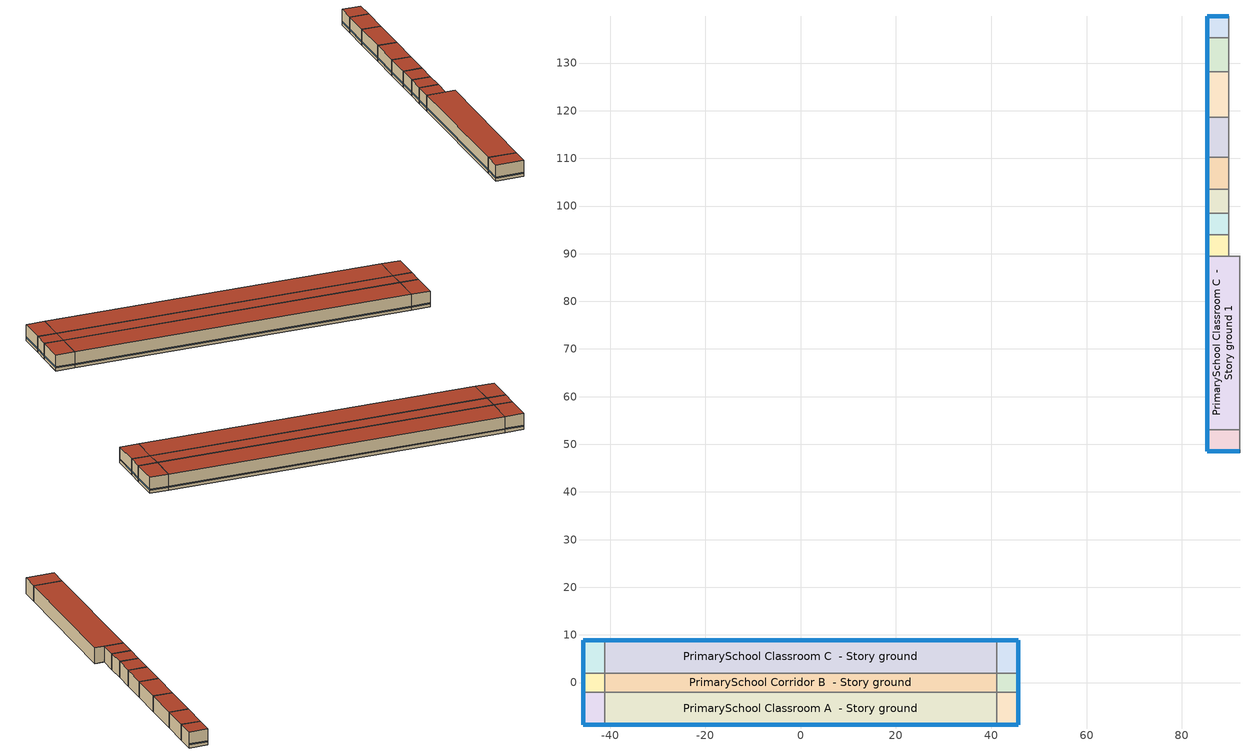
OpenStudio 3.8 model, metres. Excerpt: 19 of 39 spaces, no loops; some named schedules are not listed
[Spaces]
PrimarySchool Classroom A end_a - Story ground
 floor ground (Foundation F 1.26W/m*K Perim 11.46m Area 31.51m2): -45.67,-8.9 -45.67,-2.01 -41.1,-2.01 -41.1,-8.9 z0
 wall outside: -45.67,-2.01 -45.67,-8.9 -41.1,-8.9 z0:3.96
 wall to PrimarySchool Corridor B end_a - Story ground: -41.1,-2.01 -45.67,-2.01 z0:3.96
 wall to PrimarySchool Classroom A  - Story ground: -41.1,-8.9 -41.1,-2.01 z0:3.96
 window: -45.65,-8.9 -41.12,-8.9 / -45.67,-2.03 -45.67,-8.87 z0.76:1
 roof outside: -41.1,-8.9 -41.1,-2.01 -45.67,-2.01 -45.67,-8.9 z3.96
PrimarySchool Corridor B end_a - Story ground
 floor ground (Foundation F 1.26W/m*K Perim 4.01m Area 18.35m2): -45.67,-2.01 -45.67,2.01 -41.1,2.01 -41.1,-2.01 z0
 wall outside: -45.67,2.01 -45.67,-2.01 z0:3.96
 wall to PrimarySchool Classroom C end_a - Story ground: -41.1,2.01 -45.67,2.01 z0:3.96
 wall to PrimarySchool Corridor B  - Story ground: -41.1,-2.01 -41.1,2.01 z0:3.96
 window: -45.67,1.98 -45.67,-1.98 z0.76:1
 roof outside: -41.1,-2.01 -41.1,2.01 -45.67,2.01 -45.67,-2.01 z3.96
PrimarySchool Classroom C end_a - Story ground
 floor ground (Foundation F 1.26W/m*K Perim 11.46m Area 31.51m2): -45.67,2.01 -45.67,8.9 -41.1,8.9 -41.1,2.01 z0
 wall outside: -41.1,8.9 -45.67,8.9 -45.67,2.01 z0:3.96
 wall to PrimarySchool Classroom C  - Story ground: -41.1,2.01 -41.1,8.9 z0:3.96
 window: -45.67,8.87 -45.67,2.03 / -41.12,8.9 -45.65,8.9 z0.76:1
 roof outside: -41.1,2.01 -41.1,8.9 -45.67,8.9 -45.67,2.01 z3.96
PrimarySchool Classroom A  - Story ground
 floor ground (Foundation F 1.26W/m*K Perim 82.2m Area 566.6m2): -41.1,-8.9 -41.1,-2.01 41.1,-2.01 41.1,-8.9 z0
 wall outside: -41.1,-8.9 41.1,-8.9 z0:3.96
 wall to PrimarySchool Corridor B  - Story ground: 41.1,-2.01 -41.1,-2.01 z0:3.96
 wall to PrimarySchool Classroom A end_b - Story ground: 41.1,-8.9 41.1,-2.01 z0:3.96
 window: -41.07,-8.9 41.07,-8.9 z0.76:1
 roof outside: 41.1,-8.9 41.1,-2.01 -41.1,-2.01 -41.1,-8.9 z3.96
PrimarySchool Corridor B  - Story ground
 floor ground (Foundation F 1.26W/m*K Perim 0.0m Area 329.86m2): -41.1,-2.01 -41.1,2.01 41.1,2.01 41.1,-2.01 z0
 wall to PrimarySchool Classroom C  - Story ground: 41.1,2.01 -41.1,2.01 z0:3.96
 wall to PrimarySchool Corridor B end_b - Story ground: 41.1,-2.01 41.1,2.01 z0:3.96
 roof outside: 41.1,-2.01 41.1,2.01 -41.1,2.01 -41.1,-2.01 z3.96
PrimarySchool Classroom C  - Story ground
 floor ground (Foundation F 1.26W/m*K Perim 82.2m Area 566.6m2): -41.1,2.01 -41.1,8.9 41.1,8.9 41.1,2.01 z0
 wall outside: 41.1,8.9 -41.1,8.9 z0:3.96
 wall to PrimarySchool Classroom C end_b - Story ground: 41.1,2.01 41.1,8.9 z0:3.96
 window: 41.07,8.9 -41.07,8.9 z0.76:1
 roof outside: 41.1,2.01 41.1,8.9 -41.1,8.9 -41.1,2.01 z3.96
PrimarySchool Classroom A end_b - Story ground
 floor ground (Foundation F 1.26W/m*K Perim 11.46m Area 31.51m2): 41.1,-8.9 41.1,-2.01 45.67,-2.01 45.67,-8.9 z0
 wall outside: 41.1,-8.9 45.67,-8.9 45.67,-2.01 z0:3.96
 wall to PrimarySchool Corridor B end_b - Story ground: 45.67,-2.01 41.1,-2.01 z0:3.96
 window: 41.12,-8.9 45.65,-8.9 / 45.67,-8.87 45.67,-2.03 z0.76:1
 roof outside: 45.67,-8.9 45.67,-2.01 41.1,-2.01 41.1,-8.9 z3.96
PrimarySchool Corridor B end_b - Story ground
 floor ground (Foundation F 1.26W/m*K Perim 4.01m Area 18.35m2): 41.1,-2.01 41.1,2.01 45.67,2.01 45.67,-2.01 z0
 wall outside: 45.67,-2.01 45.67,2.01 z0:3.96
 wall to PrimarySchool Classroom C end_b - Story ground: 45.67,2.01 41.1,2.01 z0:3.96
 window: 45.67,-1.98 45.67,1.98 z0.76:1
 roof outside: 45.67,-2.01 45.67,2.01 41.1,2.01 41.1,-2.01 z3.96
PrimarySchool Classroom C end_b - Story ground
 floor ground (Foundation F 1.26W/m*K Perim 11.46m Area 31.51m2): 41.1,2.01 41.1,8.9 45.67,8.9 45.67,2.01 z0
 wall outside: 45.67,2.01 45.67,8.9 41.1,8.9 z0:3.96
 window: 45.65,8.9 41.12,8.9 / 45.67,2.03 45.67,8.87 z0.76:1
 roof outside: 45.67,2.01 45.67,8.9 41.1,8.9 41.1,2.01 z3.96
PrimarySchool Classroom C end_a - Story ground 1
 floor ground (Foundation F 1.26W/m*K Perim 11.46m Area 31.51m2): 92.19,48.52 85.3,48.52 85.3,53.1 92.19,53.1 z0
 wall outside: 85.3,53.1 85.3,48.52 92.19,48.52 z0:3.96
 wall to PrimarySchool Classroom C  - Story ground 1: 92.19,53.1 85.3,53.1 z0:3.96
 wall to PrimarySchool Corridor B end_a - Story ground 1: 92.19,48.52 92.19,53.1 z0:3.96
 window: 85.32,48.52 92.16,48.52 / 85.3,53.07 85.3,48.55 z0.76:1
 roof outside: 92.19,53.1 85.3,53.1 85.3,48.52 92.19,48.52 z3.96
PrimarySchool Classroom C  - Story ground 1
 floor ground (Foundation F 1.26W/m*K Perim 36.4m Area 250.94m2): 92.19,53.1 85.3,53.1 85.3,89.5 92.19,89.5 z0
 wall outside: 85.3,89.5 85.3,53.1 z0:3.96
 wall to PrimarySchool Kitchen B  - Story ground: 92.19,89.5 89.87,89.5 z0:3.96
 wall to PrimarySchool Corridor B  - Story ground 1: 92.19,53.1 92.19,89.5 z0:3.96
 wall to PrimarySchool Kitchen C  - Story ground: 89.87,89.5 85.3,89.5 z0:3.96
 window: 85.3,89.47 85.3,53.12 z0.76:1
 roof outside: 92.19,89.5 85.3,89.5 85.3,53.1 92.19,53.1 z3.96
PrimarySchool Kitchen C  - Story ground
 floor ground (Foundation F 1.26W/m*K Perim 4.46m Area 20.38m2): 89.87,89.5 85.3,89.5 85.3,93.96 89.87,93.96 z0
 wall outside: 85.3,93.96 85.3,89.5 z0:3.96
 wall to PrimarySchool Lobby C  - Story ground: 89.87,93.96 85.3,93.96 z0:3.96
 wall to PrimarySchool Kitchen B  - Story ground: 89.87,89.5 89.87,93.96 z0:3.96
 window: 85.3,93.93 85.3,89.53 z0.76:1
 roof outside: 89.87,93.96 85.3,93.96 85.3,89.5 89.87,89.5 z3.96
PrimarySchool Lobby C  - Story ground
 floor ground (Foundation F 1.26W/m*K Perim 4.55m Area 20.8m2): 89.87,93.96 85.3,93.96 85.3,98.51 89.87,98.51 z0
 wall outside: 85.3,98.51 85.3,93.96 z0:3.96
 wall to PrimarySchool Restroom C  - Story ground: 89.87,98.51 85.3,98.51 z0:3.96
 wall to PrimarySchool Lobby B  - Story ground: 89.87,93.96 89.87,98.51 z0:3.96
 window: 85.3,98.48 85.3,93.98 z0.76:1
 roof outside: 89.87,98.51 85.3,98.51 85.3,93.96 89.87,93.96 z3.96
PrimarySchool Restroom C  - Story ground
 floor ground (Foundation F 1.26W/m*K Perim 5.06m Area 23.14m2): 89.87,98.51 85.3,98.51 85.3,103.57 89.87,103.57 z0
 wall outside: 85.3,103.57 85.3,98.51 z0:3.96
 wall to PrimarySchool Mechanical C  - Story ground: 89.87,103.57 85.3,103.57 z0:3.96
 wall to PrimarySchool Restroom B  - Story ground: 89.87,98.51 89.87,103.57 z0:3.96
 window: 85.3,103.54 85.3,98.53 z0.76:1
 roof outside: 89.87,103.57 85.3,103.57 85.3,98.51 89.87,98.51 z3.96
PrimarySchool Mechanical C  - Story ground
 floor ground (Foundation F 1.26W/m*K Perim 6.7m Area 30.65m2): 89.87,103.57 85.3,103.57 85.3,110.27 89.87,110.27 z0
 wall outside: 85.3,110.27 85.3,103.57 z0:3.96
 wall to PrimarySchool Cafeteria C  - Story ground: 89.87,110.27 85.3,110.27 z0:3.96
 wall to PrimarySchool Mechanical B  - Story ground: 89.87,103.57 89.87,110.27 z0:3.96
 window: 85.3,110.25 85.3,103.59 z0.76:1
 roof outside: 89.87,110.27 85.3,110.27 85.3,103.57 89.87,103.57 z3.96
PrimarySchool Cafeteria C  - Story ground
 floor ground (Foundation F 1.26W/m*K Perim 8.37m Area 38.25m2): 89.87,110.27 85.3,110.27 85.3,118.64 89.87,118.64 z0
 wall outside: 85.3,118.64 85.3,110.27 z0:3.96
 wall to PrimarySchool Gym C  - Story ground: 89.87,118.64 85.3,118.64 z0:3.96
 wall to PrimarySchool Cafeteria B  - Story ground: 89.87,110.27 89.87,118.64 z0:3.96
 window: 85.3,118.61 85.3,110.3 z0.76:1
 roof outside: 89.87,118.64 85.3,118.64 85.3,110.27 89.87,110.27 z3.96
PrimarySchool Gym C  - Story ground
 floor ground (Foundation F 1.26W/m*K Perim 9.5m Area 43.43m2): 89.87,118.64 85.3,118.64 85.3,128.14 89.87,128.14 z0
 wall outside: 85.3,128.14 85.3,118.64 z0:3.96
 wall to PrimarySchool Office C  - Story ground: 89.87,128.14 85.3,128.14 z0:3.96
 wall to PrimarySchool Gym B  - Story ground: 89.87,118.64 89.87,128.14 z0:3.96
 window: 85.3,128.11 85.3,118.66 z0.76:1
 roof outside: 89.87,128.14 85.3,128.14 85.3,118.64 89.87,118.64 z3.96
PrimarySchool Office C  - Story ground
 floor ground (Foundation F 1.26W/m*K Perim 7.16m Area 32.72m2): 89.87,128.14 85.3,128.14 85.3,135.29 89.87,135.29 z0
 wall outside: 85.3,135.29 85.3,128.14 z0:3.96
 wall to PrimarySchool Office C end_b - Story ground: 89.87,135.29 85.3,135.29 z0:3.96
 wall to PrimarySchool Office B  - Story ground: 89.87,128.14 89.87,135.29 z0:3.96
 window: 85.3,135.27 85.3,128.16 z0.76:1
 roof outside: 89.87,135.29 85.3,135.29 85.3,128.14 89.87,128.14 z3.96
PrimarySchool Office C end_b - Story ground
 floor ground (Foundation F 1.26W/m*K Perim 9.14m Area 20.9m2): 89.87,135.29 85.3,135.29 85.3,139.87 89.87,139.87 z0
 wall outside: 89.87,139.87 85.3,139.87 85.3,135.29 z0:3.96
 wall to PrimarySchool Office B end_b - Story ground: 89.87,135.29 89.87,139.87 z0:3.96
 window: 89.84,139.87 85.32,139.87 / 85.3,139.84 85.3,135.32 z0.76:1
 roof outside: 89.87,139.87 85.3,139.87 85.3,135.29 89.87,135.29 z3.96
[Building]
ComStock DOE Ref 1980-2004|PrimarySchool: North Axis {deg}=90; Default Construction Set=ComStock DOE Ref 1980-2004 - PriSchl - ASHRAE 169-2013-3A; Default Schedule Set=Building Default Schedule Set; Standards Building Type=PrimarySchool
[Site]
Birmingham Muni_AL_USA: Latitude {deg}=33.56; Longitude {deg}=-86.75; Time Zone {hr}=-6; Elevation {m}=192; Terrain=City
[Site:WaterMainsTemperature]
Calculation Method=Correlation; Annual Average Outdoor Air Temperature {C}=17.9908; Maximum Difference In Monthly Average Outdoor Air Temperatures {deltaC}=22.56
[SizingPeriod:DesignDay] Barometric Pressure {Pa}=99040; Rain Indicator=No; Snow Indicator=No; Day of Month=21; Daylight Saving Time Indicator=No; Humidity Condition Type=Wetbulb; Dry-Bulb Temperature Range Modifier Type=DefaultMultipliers
Name | Maximum Dry-Bulb Temperature {C} | Daily Dry-Bulb Temperature Range {deltaC} | Wind Speed {m/s} | Wind Direction {deg} | Month | Day Type | Wetbulb or DewPoint at Maximum Dry-Bulb {C} | Solar Model Indicator | ASHRAE Clear Sky Optical Depth for Beam Irradiance | ASHRAE Clear Sky Optical Depth for Diffuse Irradiance | Sky Clearness
Birmingham Muni Ann Clg .4% Condns DB=>MWB 1 | 35.3 | 10.3 | 3.5 | 330 | 7 | SummerDesignDay | 23.9 | ASHRAETau | 0.444 | 2.195
Birmingham Muni Ann Clg .4% Condns WB=>MDB 1 | 31.4 | 10.3 | 3.5 | 330 | 7 | SummerDesignDay | 25.8 | ASHRAETau | 0.444 | 2.195
Birmingham Muni Ann Htg 99.6% Condns DB 1 | -6.4 | 0 | 2.9 | 0 | 1 | WinterDesignDay | -6.4 | ASHRAEClearSky |  |  | 0
Birmingham Muni August .4% Condns DB=>MCWB 1 | 37.8 | 10.6 | 3.5 | 330 | 8 | SummerDesignDay | 23.8 | ASHRAETau | 0.43 | 2.268
[ClimateZones]
Climate Zone Institution Name 1=ASHRAE; Climate Zone Document Name 1=ANSI/ASHRAE Standard 169; Climate Zone Document Year 1=2006; Climate Zone Value 1=ASHRAE 169-2013-3A
[Site:GroundTemperature:FCfactorMethod]
January Ground Temperature {C}=19.63; February Ground Temperature {C}=9.72; March Ground Temperature {C}=9.05; April Ground Temperature {C}=4.46; May Ground Temperature {C}=14.21; June Ground Temperature {C}=12.92; July Ground Temperature {C}=15.73; August Ground Temperature {C}=23.84; September Ground Temperature {C}=25.99; October Ground Temperature {C}=27.02; November Ground Temperature {C}=26.68; December Ground Temperature {C}=26.64
[Construction:FfactorGroundFloor] F-Factor {W/m-K}=1.26344
Name | Area {m2} | PerimeterExposed {m}
Foundation F 1.26W/m*K Perim 9.14m Area 20.9m2 | 20.9032 | 9.144
Foundation F 1.26W/m*K Perim 7.16m Area 32.72m2 | 32.7192 | 7.15642
Foundation F 1.26W/m*K Perim 9.5m Area 43.43m2 | 43.4324 | 9.49966
Foundation F 1.26W/m*K Perim 8.37m Area 38.25m2 | 38.2539 | 8.367
Foundation F 1.26W/m*K Perim 4.01m Area 18.35m2 | 18.3471 | 4.01293
Foundation F 1.26W/m*K Perim 11.46m Area 31.51m2 | 31.5148 | 11.465
Foundation F 1.26W/m*K Perim 36.4m Area 250.94m2 | 250.935 | 36.4044
Foundation F 1.26W/m*K Perim 4.55m Area 20.8m2 | 20.7974 | 4.54887
Foundation F 1.26W/m*K Perim 82.2m Area 566.6m2 | 566.596 | 82.1988
Foundation F 1.26W/m*K Perim 4.46m Area 20.38m2 | 20.3798 | 4.45753
Foundation F 1.26W/m*K Perim 0.0m Area 329.86m2 | 329.858 | 0
Foundation F 1.26W/m*K Perim 6.7m Area 30.65m2 | 30.6533 | 6.70456
Foundation F 1.26W/m*K Perim 5.06m Area 23.14m2 | 23.1361 | 5.06039
[DefaultConstructionSet]
ComStock DOE Ref 1980-2004 - PriSchl - ASHRAE 169-2013-3A: Default Exterior Surface Constructions=Default Surface Constructions 1; Default Interior Surface Constructions=Default Surface Constructions 2; Default Ground Contact Surface Constructions=Default Surface Constructions 3; Default Exterior SubSurface Constructions=Default Sub Surface Constructions 1; Default Interior SubSurface Constructions=Default Sub Surface Constructions 2; Interior Partition Construction=Typical Interior Partition
[DefaultSurfaceConstructions]
Name | Floor Construction | Wall Construction | Roof Ceiling Construction
Default Surface Constructions 1 | Typical Insulated Exterior Mass Floor | Typical Insulated Wood Framed Exterior Wall R-7.69 | Typical IEAD Roof R-13.89
Default Surface Constructions 2 | Typical Interior Floor | Typical Interior Wall | Typical Interior Ceiling
Default Surface Constructions 3 | Typical Insulated Carpeted 6in Slab Floor | Typical Insulated Basement Mass Wall R-6.99
[Construction]
Typical Insulated Exterior Mass Floor: Typical Insulation R-5.51, 4 in. Normalweight Concrete Floor, Typical Carpet Pad
Typical IEAD Roof R-13.89: Roof Membrane, Typical Insulation R-12.77, Metal Roof Surface
Typical Interior Floor: 100mm Normalweight concrete floor, CP02 CARPET PAD
Typical Interior Wall: G01 13mm gypsum board, G01 13mm gypsum board
Typical Interior Ceiling: CP02 CARPET PAD, 100mm Normalweight concrete floor
Typical Insulated Carpeted 6in Slab Floor: 6 in. Normalweight Concrete Floor, Typical Carpet Pad
Typical Insulated Basement Mass Wall R-6.99: Typical Insulation R-5.44, 8 in. Concrete Block Basement Wall
Simple Glazing U 0.72 SHGC 0.25: Simple Glazing U 0.72 SHGC 0.25
Typical Insulated Metal Door: F08 Metal surface, Typical Insulation R-5.51 1
U 0.88 SHGC 0.16 Sgl Ref-A-L Clr 6mm: REF A CLEAR LO 6MM
Typical Overhead Door: Typical Insulation R-5.51 1
Typical Interior Window: Clear 3mm
Typical Interior Door; Typical Interior Partition: G05 25mm wood
Typical Insulated Wood Framed Exterior Wall R-7.69: 25mm Stucco, 5/8 in. Gypsum Board, Typical Insulation R-5.51 1, 5/8 in. Gypsum Board
InteriorFurnishings: Std Wood 6inch
[Material:NoMass] Roughness=Smooth; Thermal Absorptance=0.9; Solar Absorptance=0.7
Name | Thermal Resistance {m2-K/W} | Visible Absorptance
Typical Insulation R-5.51; Typical Insulation R-5.51 1 | 0.970972 | 0.7
Typical Carpet Pad; CP02 CARPET PAD | 0.21648 | 0.8
Typical Insulation R-12.77 | 2.24922 | 0.7
Typical Insulation R-5.44 | 0.958542 | 0.7
[Material] Thermal Absorptance=0.9
Name | Roughness | Thickness {m} | Conductivity {W/m-K} | Density {kg/m3} | Specific Heat {J/kg-K} | Solar Absorptance | Visible Absorptance
4 in. Normalweight Concrete Floor | MediumRough | 0.1016 | 2.31 | 2322 | 832 | 0.7 | 0.7
25mm Stucco | Smooth | 0.0254 | 0.72 | 1856 | 840 | 0.7 | 0.7
5/8 in. Gypsum Board | MediumSmooth | 0.0159 | 0.16 | 800 | 1090 | 0.7 | 0.7
Roof Membrane | VeryRough | 0.0095 | 0.16 | 1121.29 | 1460 | 0.7 | 0.7
Metal Roof Surface; F08 Metal surface | Smooth | 0.0008 | 45.28 | 7824 | 500 | 0.7 | 0.7
100mm Normalweight concrete floor | MediumRough | 0.1016 | 2.31045 | 2322 | 832.557 | 0.7 | 0.7
G01 13mm gypsum board | Smooth | 0.0127 | 0.160031 | 800.001 | 1090.73 | 0.7 | 0.5
6 in. Normalweight Concrete Floor | MediumRough | 0.1524 | 2.31 | 2322 | 832 | 0.7 | 0.7
8 in. Concrete Block Basement Wall | MediumRough | 0.2032 | 1.326 | 1842 | 912 | 0.7 | 0.7
G05 25mm wood | MediumSmooth | 0.0254 | 0.15 | 608 | 1630 | 0.5 | 0.5
Std Wood 6inch | MediumSmooth | 0.15 | 0.12 | 540 | 1210 | 0.7 | 0.7
[DefaultSubSurfaceConstructions]
Name | Fixed Window Construction | Operable Window Construction | Door Construction | Glass Door Construction | Overhead Door Construction | Tubular Daylight Dome Construction | Tubular Daylight Diffuser Construction
Default Sub Surface Constructions 1 | Simple Glazing U 0.72 SHGC 0.25 | Simple Glazing U 0.72 SHGC 0.25 | Typical Insulated Metal Door | U 0.88 SHGC 0.16 Sgl Ref-A-L Clr 6mm | Typical Overhead Door | Typical Interior Window | Typical Interior Window
Default Sub Surface Constructions 2 | Typical Interior Window | Typical Interior Window | Typical Interior Door
[WindowMaterial:SimpleGlazingSystem]
Simple Glazing U 0.72 SHGC 0.25: U-Factor {W/m2-K}=4.08835; Solar Heat Gain Coefficient=0.25; Visible Transmittance=0.81
[WindowMaterial:Glazing] Optical Data Type=SpectralAverage; Infrared Transmittance at Normal Incidence=0; Front Side Infrared Hemispherical Emissivity=0.84; Conductivity {W/m-K}=0.9; Dirt Correction Factor for Solar and Visible Transmittance=1; Solar Diffusing=No
Name | Thickness {m} | Solar Transmittance at Normal Incidence | Front Side Solar Reflectance at Normal Incidence | Back Side Solar Reflectance at Normal Incidence | Visible Transmittance at Normal Incidence | Front Side Visible Reflectance at Normal Incidence | Back Side Visible Reflectance at Normal Incidence | Back Side Infrared Hemispherical Emissivity
REF A CLEAR LO 6MM | 0.006 | 0.066 | 0.341 | 0.493 | 0.08 | 0.41 | 0.37 | 0.4
Clear 3mm | 0.003 | 0.837 | 0.075 | 0.075 | 0.898 | 0.081 | 0.081 | 0.84
[SpaceType] Standards Building Type=PrimarySchool
Name | Default Schedule Set | Design Specification Outdoor Air Object | Standards Space Type
PrimarySchool Kitchen - ComStock DOE Ref 1980-2004 | PrimarySchool Kitchen Schedule Set | PrimarySchool Kitchen Ventilation | Kitchen
PrimarySchool Lobby - ComStock DOE Ref 1980-2004 | PrimarySchool Lobby Schedule Set | PrimarySchool Lobby Ventilation | Lobby
PrimarySchool Restroom - ComStock DOE Ref 1980-2004 | PrimarySchool Restroom Schedule Set | PrimarySchool Restroom Ventilation | Restroom
PrimarySchool Mechanical - ComStock DOE Ref 1980-2004 | PrimarySchool Mechanical Schedule Set | PrimarySchool Mechanical Ventilation | Mechanical
PrimarySchool Cafeteria - ComStock DOE Ref 1980-2004 | PrimarySchool Cafeteria Schedule Set | PrimarySchool Cafeteria Ventilation | Cafeteria
PrimarySchool Gym - ComStock DOE Ref 1980-2004 | PrimarySchool Gym Schedule Set | PrimarySchool Gym Ventilation | Gym
PrimarySchool Office - ComStock DOE Ref 1980-2004 | PrimarySchool Office Schedule Set | PrimarySchool Office Ventilation | Office
PrimarySchool Corridor - ComStock DOE Ref 1980-2004 | PrimarySchool Corridor Schedule Set | PrimarySchool Corridor Ventilation | Corridor
PrimarySchool Classroom - ComStock DOE Ref 1980-2004 | PrimarySchool Classroom Schedule Set | PrimarySchool Classroom Ventilation | Classroom
[BuildingStory]
Story ground: Nominal Z Coordinate {m}=0; Nominal Floor to Floor Height {m}=3.9624
[Space] Building Story=Story ground
Name | Space Type | Thermal Zone
PrimarySchool Classroom A end_a - Story ground | PrimarySchool Classroom - ComStock DOE Ref 1980-2004 | Zone PrimarySchool Classroom A end_a - Story ground
PrimarySchool Corridor B end_a - Story ground | PrimarySchool Corridor - ComStock DOE Ref 1980-2004 | Zone PrimarySchool Corridor B end_a - Story ground
PrimarySchool Classroom C end_a - Story ground | PrimarySchool Classroom - ComStock DOE Ref 1980-2004 | Zone PrimarySchool Classroom C end_a - Story ground
PrimarySchool Classroom A  - Story ground | PrimarySchool Classroom - ComStock DOE Ref 1980-2004 | Zone PrimarySchool Classroom A  - Story ground
PrimarySchool Corridor B  - Story ground | PrimarySchool Corridor - ComStock DOE Ref 1980-2004 | Zone PrimarySchool Corridor B  - Story ground
PrimarySchool Classroom C  - Story ground | PrimarySchool Classroom - ComStock DOE Ref 1980-2004 | Zone PrimarySchool Classroom C  - Story ground
PrimarySchool Classroom A end_b - Story ground | PrimarySchool Classroom - ComStock DOE Ref 1980-2004 | Zone PrimarySchool Classroom A end_b - Story ground
PrimarySchool Corridor B end_b - Story ground | PrimarySchool Corridor - ComStock DOE Ref 1980-2004 | Zone PrimarySchool Corridor B end_b - Story ground
PrimarySchool Classroom C end_b - Story ground | PrimarySchool Classroom - ComStock DOE Ref 1980-2004 | Zone PrimarySchool Classroom C end_b - Story ground
PrimarySchool Classroom C end_a - Story ground 1 | PrimarySchool Classroom - ComStock DOE Ref 1980-2004 | Zone PrimarySchool Classroom C end_a - Story ground 1
PrimarySchool Classroom C  - Story ground 1 | PrimarySchool Classroom - ComStock DOE Ref 1980-2004 | Zone PrimarySchool Classroom C  - Story ground 1
PrimarySchool Kitchen C  - Story ground | PrimarySchool Kitchen - ComStock DOE Ref 1980-2004 | Zone PrimarySchool Kitchen C  - Story ground
PrimarySchool Lobby C  - Story ground | PrimarySchool Lobby - ComStock DOE Ref 1980-2004 | Zone PrimarySchool Lobby C  - Story ground
PrimarySchool Restroom C  - Story ground | PrimarySchool Restroom - ComStock DOE Ref 1980-2004 | Zone PrimarySchool Restroom C  - Story ground
PrimarySchool Mechanical C  - Story ground | PrimarySchool Mechanical - ComStock DOE Ref 1980-2004 | Zone PrimarySchool Mechanical C  - Story ground
PrimarySchool Cafeteria C  - Story ground | PrimarySchool Cafeteria - ComStock DOE Ref 1980-2004 | Zone PrimarySchool Cafeteria C  - Story ground
PrimarySchool Gym C  - Story ground | PrimarySchool Gym - ComStock DOE Ref 1980-2004 | Zone PrimarySchool Gym C  - Story ground
PrimarySchool Office C  - Story ground | PrimarySchool Office - ComStock DOE Ref 1980-2004 | Zone PrimarySchool Office C  - Story ground
PrimarySchool Office C end_b - Story ground | PrimarySchool Office - ComStock DOE Ref 1980-2004 | Zone PrimarySchool Office C end_b - Story ground
[ThermalZone] Multiplier=1; Use Ideal Air Loads=No
Name | Thermostat
Zone PrimarySchool Classroom A end_a - Story ground | PrimarySchool Classroom - ComStock DOE Ref 1980-2004 Thermostat 2
Zone PrimarySchool Corridor B end_a - Story ground | PrimarySchool Corridor - ComStock DOE Ref 1980-2004 Thermostat 2
Zone PrimarySchool Classroom C end_a - Story ground | PrimarySchool Classroom - ComStock DOE Ref 1980-2004 Thermostat 7
Zone PrimarySchool Classroom A  - Story ground | PrimarySchool Classroom - ComStock DOE Ref 1980-2004 Thermostat
Zone PrimarySchool Corridor B  - Story ground | PrimarySchool Corridor - ComStock DOE Ref 1980-2004 Thermostat
Zone PrimarySchool Classroom C  - Story ground | PrimarySchool Classroom - ComStock DOE Ref 1980-2004 Thermostat 5
Zone PrimarySchool Classroom A end_b - Story ground | PrimarySchool Classroom - ComStock DOE Ref 1980-2004 Thermostat 4
Zone PrimarySchool Corridor B end_b - Story ground | PrimarySchool Corridor - ComStock DOE Ref 1980-2004 Thermostat 4
Zone PrimarySchool Classroom C end_b - Story ground | PrimarySchool Classroom - ComStock DOE Ref 1980-2004 Thermostat 9
Zone PrimarySchool Classroom C end_a - Story ground 1 | PrimarySchool Classroom - ComStock DOE Ref 1980-2004 Thermostat 8
Zone PrimarySchool Classroom C  - Story ground 1 | PrimarySchool Classroom - ComStock DOE Ref 1980-2004 Thermostat 6
Zone PrimarySchool Kitchen C  - Story ground | PrimarySchool Kitchen - ComStock DOE Ref 1980-2004 Thermostat 2
Zone PrimarySchool Lobby C  - Story ground | PrimarySchool Lobby - ComStock DOE Ref 1980-2004 Thermostat 2
Zone PrimarySchool Restroom C  - Story ground | PrimarySchool Restroom - ComStock DOE Ref 1980-2004 Thermostat 2
Zone PrimarySchool Mechanical C  - Story ground | PrimarySchool Mechanical - ComStock DOE Ref 1980-2004 Thermostat 2
Zone PrimarySchool Cafeteria C  - Story ground | PrimarySchool Cafeteria - ComStock DOE Ref 1980-2004 Thermostat 2
Zone PrimarySchool Gym C  - Story ground | PrimarySchool Gym - ComStock DOE Ref 1980-2004 Thermostat 2
Zone PrimarySchool Office C  - Story ground | PrimarySchool Office - ComStock DOE Ref 1980-2004 Thermostat 4
Zone PrimarySchool Office C end_b - Story ground | PrimarySchool Office - ComStock DOE Ref 1980-2004 Thermostat 5
[People:Definition] Number of People Calculation Method=People/Area; Fraction Radiant=0.3
Name | People per Space Floor Area {person/m2}
PrimarySchool Cafeteria People Definition | 0.71763
PrimarySchool Classroom People Definition | 0.249938
PrimarySchool Corridor People Definition; PrimarySchool Restroom People Definition | 0.0999967
PrimarySchool Gym People Definition | 0.300313
PrimarySchool Kitchen People Definition | 0.149941
PrimarySchool Mechanical People Definition | 0.0100104
PrimarySchool Office People Definition | 0.0500522
[People] Work Efficiency Schedule=Work Efficiency Schedule; Clothing Insulation Schedule=Clothing Schedule; Air Velocity Schedule=Air Velocity Schedule; Multiplier=1
Name | People Definition | Space or SpaceType
PrimarySchool Cafeteria People | PrimarySchool Cafeteria People Definition | PrimarySchool Cafeteria - ComStock DOE Ref 1980-2004
PrimarySchool Classroom People | PrimarySchool Classroom People Definition | PrimarySchool Classroom - ComStock DOE Ref 1980-2004
PrimarySchool Corridor People | PrimarySchool Corridor People Definition | PrimarySchool Corridor - ComStock DOE Ref 1980-2004
PrimarySchool Gym People | PrimarySchool Gym People Definition | PrimarySchool Gym - ComStock DOE Ref 1980-2004
PrimarySchool Kitchen People | PrimarySchool Kitchen People Definition | PrimarySchool Kitchen - ComStock DOE Ref 1980-2004
PrimarySchool Mechanical People | PrimarySchool Mechanical People Definition | PrimarySchool Mechanical - ComStock DOE Ref 1980-2004
PrimarySchool Office People | PrimarySchool Office People Definition | PrimarySchool Office - ComStock DOE Ref 1980-2004
PrimarySchool Restroom People | PrimarySchool Restroom People Definition | PrimarySchool Restroom - ComStock DOE Ref 1980-2004
[Lights:Definition] Design Level Calculation Method=Watts/Area; Fraction Visible=0.2; Return Air Fraction=0
Name | Watts per Space Floor Area {W/m2} | Fraction Radiant
PrimarySchool Corridor - ComStock DOE Ref 1980-2004 General Lights Definition | 2.66834 | 0.365
PrimarySchool Classroom - ComStock DOE Ref 1980-2004 General Lights Definition | 5.66011 | 0.365
PrimarySchool Office - ComStock DOE Ref 1980-2004 General Lights Definition | 6.10233 | 0.365
PrimarySchool Gym - ComStock DOE Ref 1980-2004 General Lights Definition | 7.11557 | 0.365
PrimarySchool Cafeteria - ComStock DOE Ref 1980-2004 General Lights Definition | 2.44992 | 0.365
PrimarySchool Cafeteria - ComStock DOE Ref 1980-2004 Task Lights Definition | 0.138386 | 0.165
PrimarySchool Cafeteria - ComStock DOE Ref 1980-2004 Wall Wash Lights Definition | 0.559428 | 0.165
PrimarySchool Mechanical - ComStock DOE Ref 1980-2004 General Lights Definition | 3.55488 | 0.365
PrimarySchool Mechanical - ComStock DOE Ref 1980-2004 Task Lights Definition | 0.569567 | 0.165
PrimarySchool Restroom - ComStock DOE Ref 1980-2004 General Lights Definition | 3.01365 | 0.365
PrimarySchool Restroom - ComStock DOE Ref 1980-2004 Wall Wash Lights Definition | 0.610955 | 0.165
PrimarySchool Lobby - ComStock DOE Ref 1980-2004 General Lights Definition | 1.74481 | 0.365
PrimarySchool Lobby - ComStock DOE Ref 1980-2004 Task Lights Definition | 0.190877 | 0.165
PrimarySchool Lobby - ComStock DOE Ref 1980-2004 Wall Wash Lights Definition | 0.533708 | 0.165
PrimarySchool Kitchen - ComStock DOE Ref 1980-2004 General Lights Definition | 6.49916 | 0.365
PrimarySchool Kitchen - ComStock DOE Ref 1980-2004 Task Lights Definition | 1.63527 | 0.165
[ElectricEquipment:Definition] Design Level Calculation Method=Watts/Area
Name | Watts per Space Floor Area {W/m2} | Fraction Latent | Fraction Radiant | Fraction Lost
PrimarySchool Cafeteria Elec Equip Definition | 3.29942 | 0 | 0.5 | 0
PrimarySchool Classroom Elec Equip Definition | 1.9433 | 0 | 0.5 | 0
PrimarySchool Corridor Elec Equip Definition; PrimarySchool Lobby Elec Equip Definition; PrimarySchool Mechanical Elec Equip Definition; PrimarySchool Restroom Elec Equip Definition | 0.517282 | 0 | 0.5 | 0
PrimarySchool Gym Elec Equip Definition | 0.643107 | 0 | 0.5 | 0
misc_electric_kitchen_equipment_definition | 2.47457 | 0.25 | 0.3 | 0.2
PrimarySchool Office Elec Equip Definition | 1.39806 | 0 | 0.5 | 0
[ElectricEquipment] Schedule=Education_School BLDG_EQUIP_EndUseData BPR Adjusted
Name | Electric Equipment Definition | Space or SpaceType
PrimarySchool Cafeteria Elec Equip | PrimarySchool Cafeteria Elec Equip Definition | PrimarySchool Cafeteria - ComStock DOE Ref 1980-2004
PrimarySchool Classroom Elec Equip | PrimarySchool Classroom Elec Equip Definition | PrimarySchool Classroom - ComStock DOE Ref 1980-2004
PrimarySchool Corridor Elec Equip | PrimarySchool Corridor Elec Equip Definition | PrimarySchool Corridor - ComStock DOE Ref 1980-2004
PrimarySchool Gym Elec Equip | PrimarySchool Gym Elec Equip Definition | PrimarySchool Gym - ComStock DOE Ref 1980-2004
misc_electric_kitchen_equipment | misc_electric_kitchen_equipment_definition | PrimarySchool Kitchen - ComStock DOE Ref 1980-2004
PrimarySchool Lobby Elec Equip | PrimarySchool Lobby Elec Equip Definition | PrimarySchool Lobby - ComStock DOE Ref 1980-2004
PrimarySchool Mechanical Elec Equip | PrimarySchool Mechanical Elec Equip Definition | PrimarySchool Mechanical - ComStock DOE Ref 1980-2004
PrimarySchool Office Elec Equip | PrimarySchool Office Elec Equip Definition | PrimarySchool Office - ComStock DOE Ref 1980-2004
PrimarySchool Restroom Elec Equip | PrimarySchool Restroom Elec Equip Definition | PrimarySchool Restroom - ComStock DOE Ref 1980-2004
[DesignSpecification:OutdoorAir] Outdoor Air Method=Sum
Name | Outdoor Air Flow per Person {m3/s-person} | Outdoor Air Flow Rate Fraction Schedule | Outdoor Air Flow per Floor Area {m3/s-m2}
PrimarySchool Cafeteria Ventilation | 0.00943895 | 1 zone Occ Sch 38
PrimarySchool Classroom Ventilation | 0.00799951 | 1 zone Occ Sch 34
PrimarySchool Corridor Ventilation |  | 1 zone Occ Sch 36 | 0.000508
PrimarySchool Gym Ventilation | 0.00943895 | 1 zone Occ Sch 22
PrimarySchool Kitchen Ventilation |  | 1 zone Occ Sch 29 | 0.0023876
PrimarySchool Lobby Ventilation |  | 1 zone Occ Sch 33 | 0.000508
PrimarySchool Mechanical Ventilation |  | 1 zone Occ Sch 35 | 0.000254
PrimarySchool Office Ventilation | 0.00943895 | 1 zone Occ Sch 8
PrimarySchool Restroom Ventilation |  | 1 zone Occ Sch 32 | 0.0048768
[DefaultScheduleSet]
Name | Number of People Schedule | People Activity Level Schedule | Lighting Schedule | Electric Equipment Schedule | Infiltration Schedule | Gas Equipment Schedule | Hours of Operation Schedule
PrimarySchool Cafeteria Schedule Set | PrimarySchool Cafeteria Occ | PrimarySchool Activity | Education_School BLDG_LIGHT_EndUseData | Education_School BLDG_EQUIP_EndUseData | PrimarySchool Infil
PrimarySchool Classroom Schedule Set; PrimarySchool Corridor Schedule Set; PrimarySchool Lobby Schedule Set; PrimarySchool Mechanical Schedule Set; PrimarySchool Office Schedule Set; PrimarySchool Restroom Schedule Set | PrimarySchool Bldg Occ | PrimarySchool Activity | Education_School BLDG_LIGHT_EndUseData | Education_School BLDG_EQUIP_EndUseData | PrimarySchool Infil
PrimarySchool Gym Schedule Set | PrimarySchool Gym Occ | PrimarySchool Activity | Education_School BLDG_LIGHT_EndUseData | Education_School BLDG_EQUIP_EndUseData | PrimarySchool Infil
PrimarySchool Kitchen Schedule Set | PrimarySchool Bldg Occ | PrimarySchool Activity | Education_School BLDG_LIGHT_EndUseData | Education_School BLDG_EQUIP_EndUseData | PrimarySchool Infil | PrimarySchool Kitchen Gas
Building Default Schedule Set |  |  |  |  |  |  | Building Hours of Operation NonResidential
[Exterior:Lights:Definition]
Name | Design Level {W}
Parking Areas and Drives Def (W/ft^2) | 0.0497494
Building Facades Def (W/ft^2) | 0.25
Main Entries Def (W/ft) | 30
Other Doors Def (W/ft) | 25
[Exterior:Lights] Schedule=Always On Discrete; Control Option=AstronomicalClock
Name | Exterior Lights Definition | Multiplier
Parking Areas and Drives | Parking Areas and Drives Def (W/ft^2) | 10318.6
Building Facades | Building Facades Def (W/ft^2) | 18620
Main Entries | Main Entries Def (W/ft) | 56
Other Doors | Other Doors Def (W/ft) | 46.2
[ThermostatSetpoint:DualSetpoint] Heating Setpoint Temperature Schedule=PrimarySchool HtgSetp; Cooling Setpoint Temperature Schedule=PrimarySchool ClgSetp
PrimarySchool Cafeteria - ComStock DOE Ref 1980-2004 Thermostat 2; PrimarySchool Classroom - ComStock DOE Ref 1980-2004 Thermostat; PrimarySchool Classroom - ComStock DOE Ref 1980-2004 Thermostat 2; PrimarySchool Classroom - ComStock DOE Ref 1980-2004 Thermostat 4; PrimarySchool Classroom - ComStock DOE Ref 1980-2004 Thermostat 5; PrimarySchool Classroom - ComStock DOE Ref 1980-2004 Thermostat 6; PrimarySchool Classroom - ComStock DOE Ref 1980-2004 Thermostat 7; PrimarySchool Classroom - ComStock DOE Ref 1980-2004 Thermostat 8; PrimarySchool Classroom - ComStock DOE Ref 1980-2004 Thermostat 9; PrimarySchool Corridor - ComStock DOE Ref 1980-2004 Thermostat; PrimarySchool Corridor - ComStock DOE Ref 1980-2004 Thermostat 2; PrimarySchool Corridor - ComStock DOE Ref 1980-2004 Thermostat 4; PrimarySchool Gym - ComStock DOE Ref 1980-2004 Thermostat 2; PrimarySchool Kitchen - ComStock DOE Ref 1980-2004 Thermostat 2; PrimarySchool Lobby - ComStock DOE Ref 1980-2004 Thermostat 2; PrimarySchool Mechanical - ComStock DOE Ref 1980-2004 Thermostat 2; PrimarySchool Office - ComStock DOE Ref 1980-2004 Thermostat 4; PrimarySchool Office - ComStock DOE Ref 1980-2004 Thermostat 5; PrimarySchool Restroom - ComStock DOE Ref 1980-2004 Thermostat 2
[InternalMass:Definition]
Internal Mass Definition 1: Construction=InteriorFurnishings; Design Level Calculation Method=SurfaceArea/Area; Surface Area per Space Floor Area=2
[InternalMass] Internal Mass Definition=Internal Mass Definition 1; Multiplier=1
Name | Space or SpaceType
PrimarySchool Cafeteria C  - Story ground Mass | PrimarySchool Cafeteria C  - Story ground
PrimarySchool Classroom C  - Story ground 1 Mass | PrimarySchool Classroom C  - Story ground 1
PrimarySchool Classroom C end_b - Story ground Mass | PrimarySchool Classroom C end_b - Story ground
PrimarySchool Classroom A end_b - Story ground Mass | PrimarySchool Classroom A end_b - Story ground
PrimarySchool Lobby C  - Story ground Mass | PrimarySchool Lobby C  - Story ground
PrimarySchool Classroom C  - Story ground Mass | PrimarySchool Classroom C  - Story ground
PrimarySchool Classroom A  - Story ground Mass | PrimarySchool Classroom A  - Story ground
PrimarySchool Gym C  - Story ground Mass | PrimarySchool Gym C  - Story ground
PrimarySchool Corridor B end_a - Story ground Mass | PrimarySchool Corridor B end_a - Story ground
PrimarySchool Office C end_b - Story ground Mass | PrimarySchool Office C end_b - Story ground
PrimarySchool Corridor B  - Story ground Mass | PrimarySchool Corridor B  - Story ground
PrimarySchool Office C  - Story ground Mass | PrimarySchool Office C  - Story ground
PrimarySchool Classroom C end_a - Story ground Mass | PrimarySchool Classroom C end_a - Story ground
PrimarySchool Classroom A end_a - Story ground Mass | PrimarySchool Classroom A end_a - Story ground
PrimarySchool Classroom C end_a - Story ground 1 Mass | PrimarySchool Classroom C end_a - Story ground 1
PrimarySchool Kitchen C  - Story ground Mass | PrimarySchool Kitchen C  - Story ground
PrimarySchool Restroom C  - Story ground Mass | PrimarySchool Restroom C  - Story ground
PrimarySchool Mechanical C  - Story ground Mass | PrimarySchool Mechanical C  - Story ground
PrimarySchool Corridor B end_b - Story ground Mass | PrimarySchool Corridor B end_b - Story ground
[Lights] Schedule=Education_School BLDG_LIGHT_EndUseData BPR Adjusted; Fraction Replaceable=1
Name | Lights Definition | Space or SpaceType
PrimarySchool Corridor - ComStock DOE Ref 1980-2004 General Lighting | PrimarySchool Corridor - ComStock DOE Ref 1980-2004 General Lights Definition | PrimarySchool Corridor - ComStock DOE Ref 1980-2004
PrimarySchool Classroom - ComStock DOE Ref 1980-2004 General Lighting | PrimarySchool Classroom - ComStock DOE Ref 1980-2004 General Lights Definition | PrimarySchool Classroom - ComStock DOE Ref 1980-2004
PrimarySchool Office - ComStock DOE Ref 1980-2004 General Lighting | PrimarySchool Office - ComStock DOE Ref 1980-2004 General Lights Definition | PrimarySchool Office - ComStock DOE Ref 1980-2004
PrimarySchool Gym - ComStock DOE Ref 1980-2004 General Lighting | PrimarySchool Gym - ComStock DOE Ref 1980-2004 General Lights Definition | PrimarySchool Gym - ComStock DOE Ref 1980-2004
PrimarySchool Cafeteria - ComStock DOE Ref 1980-2004 General Lighting | PrimarySchool Cafeteria - ComStock DOE Ref 1980-2004 General Lights Definition | PrimarySchool Cafeteria - ComStock DOE Ref 1980-2004
PrimarySchool Cafeteria - ComStock DOE Ref 1980-2004 Task Lighting | PrimarySchool Cafeteria - ComStock DOE Ref 1980-2004 Task Lights Definition | PrimarySchool Cafeteria - ComStock DOE Ref 1980-2004
PrimarySchool Cafeteria - ComStock DOE Ref 1980-2004 Wall Wash Lighting | PrimarySchool Cafeteria - ComStock DOE Ref 1980-2004 Wall Wash Lights Definition | PrimarySchool Cafeteria - ComStock DOE Ref 1980-2004
PrimarySchool Mechanical - ComStock DOE Ref 1980-2004 General Lighting | PrimarySchool Mechanical - ComStock DOE Ref 1980-2004 General Lights Definition | PrimarySchool Mechanical - ComStock DOE Ref 1980-2004
PrimarySchool Mechanical - ComStock DOE Ref 1980-2004 Task Lighting | PrimarySchool Mechanical - ComStock DOE Ref 1980-2004 Task Lights Definition | PrimarySchool Mechanical - ComStock DOE Ref 1980-2004
PrimarySchool Restroom - ComStock DOE Ref 1980-2004 General Lighting | PrimarySchool Restroom - ComStock DOE Ref 1980-2004 General Lights Definition | PrimarySchool Restroom - ComStock DOE Ref 1980-2004
PrimarySchool Restroom - ComStock DOE Ref 1980-2004 Wall Wash Lighting | PrimarySchool Restroom - ComStock DOE Ref 1980-2004 Wall Wash Lights Definition | PrimarySchool Restroom - ComStock DOE Ref 1980-2004
PrimarySchool Lobby - ComStock DOE Ref 1980-2004 General Lighting | PrimarySchool Lobby - ComStock DOE Ref 1980-2004 General Lights Definition | PrimarySchool Lobby - ComStock DOE Ref 1980-2004
PrimarySchool Lobby - ComStock DOE Ref 1980-2004 Task Lighting | PrimarySchool Lobby - ComStock DOE Ref 1980-2004 Task Lights Definition | PrimarySchool Lobby - ComStock DOE Ref 1980-2004
PrimarySchool Lobby - ComStock DOE Ref 1980-2004 Wall Wash Lighting | PrimarySchool Lobby - ComStock DOE Ref 1980-2004 Wall Wash Lights Definition | PrimarySchool Lobby - ComStock DOE Ref 1980-2004
PrimarySchool Kitchen - ComStock DOE Ref 1980-2004 General Lighting | PrimarySchool Kitchen - ComStock DOE Ref 1980-2004 General Lights Definition | PrimarySchool Kitchen - ComStock DOE Ref 1980-2004
PrimarySchool Kitchen - ComStock DOE Ref 1980-2004 Task Lighting | PrimarySchool Kitchen - ComStock DOE Ref 1980-2004 Task Lights Definition | PrimarySchool Kitchen - ComStock DOE Ref 1980-2004
[SpaceInfiltration:DesignFlowRate] Design Flow Rate Calculation Method=Flow/ExteriorArea; Flow per Exterior Surface Area {m3/s-m2}=0.00123985; Velocity Term Coefficient=0
Name | Space or SpaceType | Schedule | Constant Term Coefficient | Temperature Term Coefficient | Velocity Squared Term Coefficient
PrimarySchool Cafeteria C  - Story ground HVAC On Infiltration | PrimarySchool Cafeteria C  - Story ground | Infiltration HVAC On Schedule | -0.0039 | 0.0031 | 0.0393
PrimarySchool Cafeteria C  - Story ground HVAC Off Infiltration | PrimarySchool Cafeteria C  - Story ground | Infiltration HVAC Off Schedule | 0 | 0.007 | 0.0515
PrimarySchool Classroom C  - Story ground 1 HVAC On Infiltration | PrimarySchool Classroom C  - Story ground 1 | Infiltration HVAC On Schedule | -0.0039 | 0.0031 | 0.0393
PrimarySchool Classroom C  - Story ground 1 HVAC Off Infiltration | PrimarySchool Classroom C  - Story ground 1 | Infiltration HVAC Off Schedule | 0 | 0.007 | 0.0515
PrimarySchool Classroom C end_b - Story ground HVAC On Infiltration | PrimarySchool Classroom C end_b - Story ground | Infiltration HVAC On Schedule | -0.0039 | 0.0031 | 0.0393
PrimarySchool Classroom C end_b - Story ground HVAC Off Infiltration | PrimarySchool Classroom C end_b - Story ground | Infiltration HVAC Off Schedule | 0 | 0.007 | 0.0515
PrimarySchool Classroom A end_b - Story ground HVAC On Infiltration | PrimarySchool Classroom A end_b - Story ground | Infiltration HVAC On Schedule | -0.0039 | 0.0031 | 0.0393
PrimarySchool Classroom A end_b - Story ground HVAC Off Infiltration | PrimarySchool Classroom A end_b - Story ground | Infiltration HVAC Off Schedule | 0 | 0.007 | 0.0515
PrimarySchool Lobby C  - Story ground HVAC On Infiltration | PrimarySchool Lobby C  - Story ground | Infiltration HVAC On Schedule | -0.0039 | 0.0031 | 0.0393
PrimarySchool Lobby C  - Story ground HVAC Off Infiltration | PrimarySchool Lobby C  - Story ground | Infiltration HVAC Off Schedule | 0 | 0.007 | 0.0515
PrimarySchool Classroom C  - Story ground HVAC On Infiltration | PrimarySchool Classroom C  - Story ground | Infiltration HVAC On Schedule | -0.0039 | 0.0031 | 0.0393
PrimarySchool Classroom C  - Story ground HVAC Off Infiltration | PrimarySchool Classroom C  - Story ground | Infiltration HVAC Off Schedule | 0 | 0.007 | 0.0515
PrimarySchool Classroom A  - Story ground HVAC On Infiltration | PrimarySchool Classroom A  - Story ground | Infiltration HVAC On Schedule | -0.0039 | 0.0031 | 0.0393
PrimarySchool Classroom A  - Story ground HVAC Off Infiltration | PrimarySchool Classroom A  - Story ground | Infiltration HVAC Off Schedule | 0 | 0.007 | 0.0515
PrimarySchool Gym C  - Story ground HVAC On Infiltration | PrimarySchool Gym C  - Story ground | Infiltration HVAC On Schedule | -0.0039 | 0.0031 | 0.0393
PrimarySchool Gym C  - Story ground HVAC Off Infiltration | PrimarySchool Gym C  - Story ground | Infiltration HVAC Off Schedule | 0 | 0.007 | 0.0515
PrimarySchool Corridor B end_a - Story ground HVAC On Infiltration | PrimarySchool Corridor B end_a - Story ground | Infiltration HVAC On Schedule | -0.0039 | 0.0031 | 0.0393
PrimarySchool Corridor B end_a - Story ground HVAC Off Infiltration | PrimarySchool Corridor B end_a - Story ground | Infiltration HVAC Off Schedule | 0 | 0.007 | 0.0515
PrimarySchool Office C end_b - Story ground HVAC On Infiltration | PrimarySchool Office C end_b - Story ground | Infiltration HVAC On Schedule | -0.0039 | 0.0031 | 0.0393
PrimarySchool Office C end_b - Story ground HVAC Off Infiltration | PrimarySchool Office C end_b - Story ground | Infiltration HVAC Off Schedule | 0 | 0.007 | 0.0515
PrimarySchool Corridor B  - Story ground HVAC On Infiltration | PrimarySchool Corridor B  - Story ground | Infiltration HVAC On Schedule | -0.0039 | 0.0031 | 0.0393
PrimarySchool Corridor B  - Story ground HVAC Off Infiltration | PrimarySchool Corridor B  - Story ground | Infiltration HVAC Off Schedule | 0 | 0.007 | 0.0515
PrimarySchool Office C  - Story ground HVAC On Infiltration | PrimarySchool Office C  - Story ground | Infiltration HVAC On Schedule | -0.0039 | 0.0031 | 0.0393
PrimarySchool Office C  - Story ground HVAC Off Infiltration | PrimarySchool Office C  - Story ground | Infiltration HVAC Off Schedule | 0 | 0.007 | 0.0515
PrimarySchool Classroom C end_a - Story ground HVAC On Infiltration | PrimarySchool Classroom C end_a - Story ground | Infiltration HVAC On Schedule | -0.0039 | 0.0031 | 0.0393
PrimarySchool Classroom C end_a - Story ground HVAC Off Infiltration | PrimarySchool Classroom C end_a - Story ground | Infiltration HVAC Off Schedule | 0 | 0.007 | 0.0515
PrimarySchool Classroom A end_a - Story ground HVAC On Infiltration | PrimarySchool Classroom A end_a - Story ground | Infiltration HVAC On Schedule | -0.0039 | 0.0031 | 0.0393
PrimarySchool Classroom A end_a - Story ground HVAC Off Infiltration | PrimarySchool Classroom A end_a - Story ground | Infiltration HVAC Off Schedule | 0 | 0.007 | 0.0515
PrimarySchool Classroom C end_a - Story ground 1 HVAC On Infiltration | PrimarySchool Classroom C end_a - Story ground 1 | Infiltration HVAC On Schedule | -0.0039 | 0.0031 | 0.0393
PrimarySchool Classroom C end_a - Story ground 1 HVAC Off Infiltration | PrimarySchool Classroom C end_a - Story ground 1 | Infiltration HVAC Off Schedule | 0 | 0.007 | 0.0515
PrimarySchool Kitchen C  - Story ground HVAC On Infiltration | PrimarySchool Kitchen C  - Story ground | Infiltration HVAC On Schedule | -0.0039 | 0.0031 | 0.0393
PrimarySchool Kitchen C  - Story ground HVAC Off Infiltration | PrimarySchool Kitchen C  - Story ground | Infiltration HVAC Off Schedule | 0 | 0.007 | 0.0515
PrimarySchool Restroom C  - Story ground HVAC On Infiltration | PrimarySchool Restroom C  - Story ground | Infiltration HVAC On Schedule | -0.0039 | 0.0031 | 0.0393
PrimarySchool Restroom C  - Story ground HVAC Off Infiltration | PrimarySchool Restroom C  - Story ground | Infiltration HVAC Off Schedule | 0 | 0.007 | 0.0515
PrimarySchool Mechanical C  - Story ground HVAC On Infiltration | PrimarySchool Mechanical C  - Story ground | Infiltration HVAC On Schedule | -0.0039 | 0.0031 | 0.0393
PrimarySchool Mechanical C  - Story ground HVAC Off Infiltration | PrimarySchool Mechanical C  - Story ground | Infiltration HVAC Off Schedule | 0 | 0.007 | 0.0515
PrimarySchool Corridor B end_b - Story ground HVAC On Infiltration | PrimarySchool Corridor B end_b - Story ground | Infiltration HVAC On Schedule | -0.0039 | 0.0031 | 0.0393
PrimarySchool Corridor B end_b - Story ground HVAC Off Infiltration | PrimarySchool Corridor B end_b - Story ground | Infiltration HVAC Off Schedule | 0 | 0.007 | 0.0515
[Schedule:Ruleset]
Name | Default Day Schedule | Summer Design Day Schedule | Winter Design Day Schedule
Clothing Schedule | Clothing Schedule Default Winter Clothes
Air Velocity Schedule | Air Velocity Schedule Default
Work Efficiency Schedule | Work Efficiency Schedule Default
PrimarySchool Cafeteria Occ | PrimarySchool Cafeteria Occ Default | PrimarySchool Cafeteria Occ Summer Design Day | PrimarySchool Cafeteria Occ Winter Design Day
PrimarySchool Activity | PrimarySchool Activity Default | PrimarySchool Activity Summer Design Day | PrimarySchool Activity Winter Design Day
Education_School BLDG_LIGHT_EndUseData | Education_School BLDG_LIGHT_EndUseData Default | Education_School BLDG_LIGHT_EndUseData Summer Design Day | Education_School BLDG_LIGHT_EndUseData Winter Design Day
Education_School BLDG_EQUIP_EndUseData | Education_School BLDG_EQUIP_EndUseData Default | Education_School BLDG_EQUIP_EndUseData Summer Design Day | Education_School BLDG_EQUIP_EndUseData Winter Design Day
PrimarySchool Infil | PrimarySchool Infil Default | PrimarySchool Infil Summer Design Day | PrimarySchool Infil Winter Design Day
PrimarySchool Bldg Occ | PrimarySchool Bldg Occ Default | PrimarySchool Bldg Occ Summer Design Day | PrimarySchool Bldg Occ Winter Design Day
PrimarySchool Gym Occ | PrimarySchool Gym Occ Default | PrimarySchool Gym Occ Summer Design Day | PrimarySchool Gym Occ Winter Design Day
PrimarySchool Kitchen Gas | PrimarySchool Kitchen Gas Default | PrimarySchool Kitchen Gas Summer Design Day | PrimarySchool Kitchen Gas Winter Design Day
PrimarySchool HtgSetp | PrimarySchool HtgSetp Default | Schedule Day 42 | Schedule Day 43
PrimarySchool ClgSetp | PrimarySchool ClgSetp Default | Schedule Day 40 | Schedule Day 41
Building Hours of Operation NonResidential | Building Hours of Operation NonResidential Default | Building Hours of Operation NonResidential Summer Design Day | Building Hours of Operation NonResidential Winter Design Day
Education_School BLDG_LIGHT_EndUseData BPR Adjusted | Education_School BLDG_LIGHT_EndUseData Default 1 | Education_School BLDG_LIGHT_EndUseData Summer Design Day 1 | Education_School BLDG_LIGHT_EndUseData Winter Design Day 1
Education_School BLDG_EQUIP_EndUseData BPR Adjusted | Education_School BLDG_EQUIP_EndUseData Default 1 | Education_School BLDG_EQUIP_EndUseData Summer Design Day 1 | Education_School BLDG_EQUIP_EndUseData Winter Design Day 1
Infiltration HVAC On Schedule | 39 Zone DOAS Occ Sch Default 1 | 39 Zone DOAS Occ Sch Summer Design Day 1 | 39 Zone DOAS Occ Sch Winter Design Day 1
Infiltration HVAC Off Schedule | Infiltration HVAC Off Schedule Default Day Schedule | Infiltration HVAC Off Schedule Summer Design Day Schedule 1 | Infiltration HVAC Off Schedule Winter Design Day Schedule 1
1 zone Occ Sch 8 | 1 zone Occ Sch Default 8 | 1 zone Occ Sch Summer Design Day 8 | 1 zone Occ Sch Winter Design Day 8
1 zone Occ Sch 22 | 1 zone Occ Sch Default 22 | 1 zone Occ Sch Summer Design Day 21 | 1 zone Occ Sch Winter Design Day 21
1 zone Occ Sch 29 | 1 zone Occ Sch Default 29 | 1 zone Occ Sch Summer Design Day 28 | 1 zone Occ Sch Winter Design Day 28
1 zone Occ Sch 32 | 1 zone Occ Sch Default 32 | 1 zone Occ Sch Summer Design Day 30 | 1 zone Occ Sch Winter Design Day 30
1 zone Occ Sch 33 | 1 zone Occ Sch Default 33
1 zone Occ Sch 34 | 1 zone Occ Sch Default 34 | 1 zone Occ Sch Summer Design Day 31 | 1 zone Occ Sch Winter Design Day 31
1 zone Occ Sch 35 | 1 zone Occ Sch Default 35 | 1 zone Occ Sch Summer Design Day 32 | 1 zone Occ Sch Winter Design Day 32
1 zone Occ Sch 36 | 1 zone Occ Sch Default 36 | 1 zone Occ Sch Summer Design Day 33 | 1 zone Occ Sch Winter Design Day 33
1 zone Occ Sch 38 | 1 zone Occ Sch Default 38 | 1 zone Occ Sch Summer Design Day 35 | 1 zone Occ Sch Winter Design Day 35
[Schedule:Day]
PrimarySchool HtgSetp Default: No, 7, 0, 16.6667, 15, 30, 20, 24, 0, 16.6667
PrimarySchool ClgSetp Default: No, 7, 0, 25.5556, 15, 30, 22.7778, 24, 0, 25.5556
Building Hours of Operation NonResidential Default: 7, 0, 0, 15, 30, 1, 24, 0, 0
Building Hours of Operation NonResidential Winter Design Day; Building Hours of Operation NonResidential Summer Design Day; 39 Zone DOAS Occ Sch Summer Design Day 1; 39 Zone DOAS Occ Sch Winter Design Day 1: 24, 0, 1
39 Zone DOAS Occ Sch Default 1: 6, 0, 0, 19, 0, 1, 24, 0, 0
Infiltration HVAC Off Schedule Default Day Schedule: 6, 0, 1, 19, 0, 0, 24, 0, 1
Infiltration HVAC Off Schedule Summer Design Day Schedule 1; Infiltration HVAC Off Schedule Winter Design Day Schedule 1: 24, 0, 0
Schedule Day 40; Schedule Day 41: 24, 0, 22.7778
Schedule Day 42; Schedule Day 43: 24, 0, 20
[Schedule:Rule]
Name | Schedule Ruleset | Rule Order | Day Schedule | Apply Monday | Apply Tuesday | Apply Wednesday | Apply Thursday | Apply Friday | Date Specification Type | Start Month | Start Day | End Month | End Day | Apply Saturday | Apply Sunday
Schedule Rule 48 | Building Hours of Operation NonResidential | 2 | Schedule Day 31 | Yes | Yes | Yes | Yes | Yes | DateRange | 7 | 2 | 8 | 31
Schedule Rule 49 | Building Hours of Operation NonResidential | 1 | Schedule Day 32 |  |  |  |  |  | DateRange | 1 | 6 | 12 | 29 | Yes
Schedule Rule 50 | Building Hours of Operation NonResidential | 0 | Schedule Day 33 |  |  |  |  |  | DateRange | 1 | 7 | 12 | 30 |  | Yes
Schedule Rule 34 | PrimarySchool HtgSetp | 7 | PrimarySchool HtgSetp Default 1 |  |  |  |  |  | DateRange | 1 | 6 | 6 | 30 | Yes
Schedule Rule 35 | PrimarySchool HtgSetp | 6 | PrimarySchool HtgSetp Default 2 |  |  |  |  |  | DateRange | 1 | 7 | 6 | 24 |  | Yes
Schedule Rule 36 | PrimarySchool HtgSetp | 5 | PrimarySchool HtgSetp Wknd|Wkdy Day 2 |  |  |  |  |  | DateRange | 9 | 1 | 12 | 29 | Yes
Schedule Rule 74 | PrimarySchool HtgSetp | 4 | PrimarySchool HtgSetp Wknd|Wkdy Day 3 |  |  |  |  |  | DateRange | 9 | 2 | 12 | 30 |  | Yes
Schedule Rule 75 | PrimarySchool HtgSetp | 3 | PrimarySchool HtgSetp Wknd|Wkdy Day 4 | Yes | Yes | Yes | Yes | Yes | DateRange | 9 | 3 | 12 | 31
Schedule Rule 76 | PrimarySchool HtgSetp | 2 | PrimarySchool HtgSetp Wknd|Wkdy Day 5 |  |  |  |  |  | DateRange | 7 | 1 | 8 | 26 |  | Yes
Schedule Rule 77 | PrimarySchool HtgSetp | 1 | PrimarySchool HtgSetp Wknd|Wkdy Day 6 | Yes | Yes | Yes | Yes | Yes | DateRange | 7 | 2 | 8 | 31
Schedule Rule 78 | PrimarySchool HtgSetp | 0 | PrimarySchool HtgSetp Wknd|Wkdy Day 7 |  |  |  |  |  | DateRange | 7 | 7 | 8 | 25 | Yes
Schedule Rule 44 | PrimarySchool ClgSetp | 7 | PrimarySchool ClgSetp Default 1 |  |  |  |  |  | DateRange | 1 | 6 | 6 | 30 | Yes
Schedule Rule 112 | Infiltration HVAC On Schedule | 0 | Schedule Day 37 |  |  |  |  |  | DateRange | 1 | 7 | 12 | 30 |  | Yes
Schedule Rule 113 | Infiltration HVAC On Schedule | 1 | Schedule Day 38 |  |  |  |  |  | DateRange | 1 | 6 | 12 | 29 | Yes
Schedule Rule 114 | Infiltration HVAC On Schedule | 2 | Schedule Day 39 | Yes | Yes | Yes | Yes | Yes | DateRange | 7 | 2 | 8 | 31
Infiltration HVAC Off Schedule Schedule Day 0 Rule | Infiltration HVAC Off Schedule | 2 | Infiltration HVAC Off Schedule Schedule Day 0 1 | No | No | No | No | No |  |  |  |  |  | No | Yes
Infiltration HVAC Off Schedule Schedule Day 1 Rule | Infiltration HVAC Off Schedule | 1 | Infiltration HVAC Off Schedule Schedule Day 2 | No | No | No | No | No |  |  |  |  |  | Yes | No
Infiltration HVAC Off Schedule Schedule Day 3 Rule | Infiltration HVAC Off Schedule | 0 | Infiltration HVAC Off Schedule Schedule Day 4 | Yes | Yes | Yes | Yes | Yes |  |  |  |  |  | No | No
[Schedule:Constant]
Always On Discrete: Value=1
